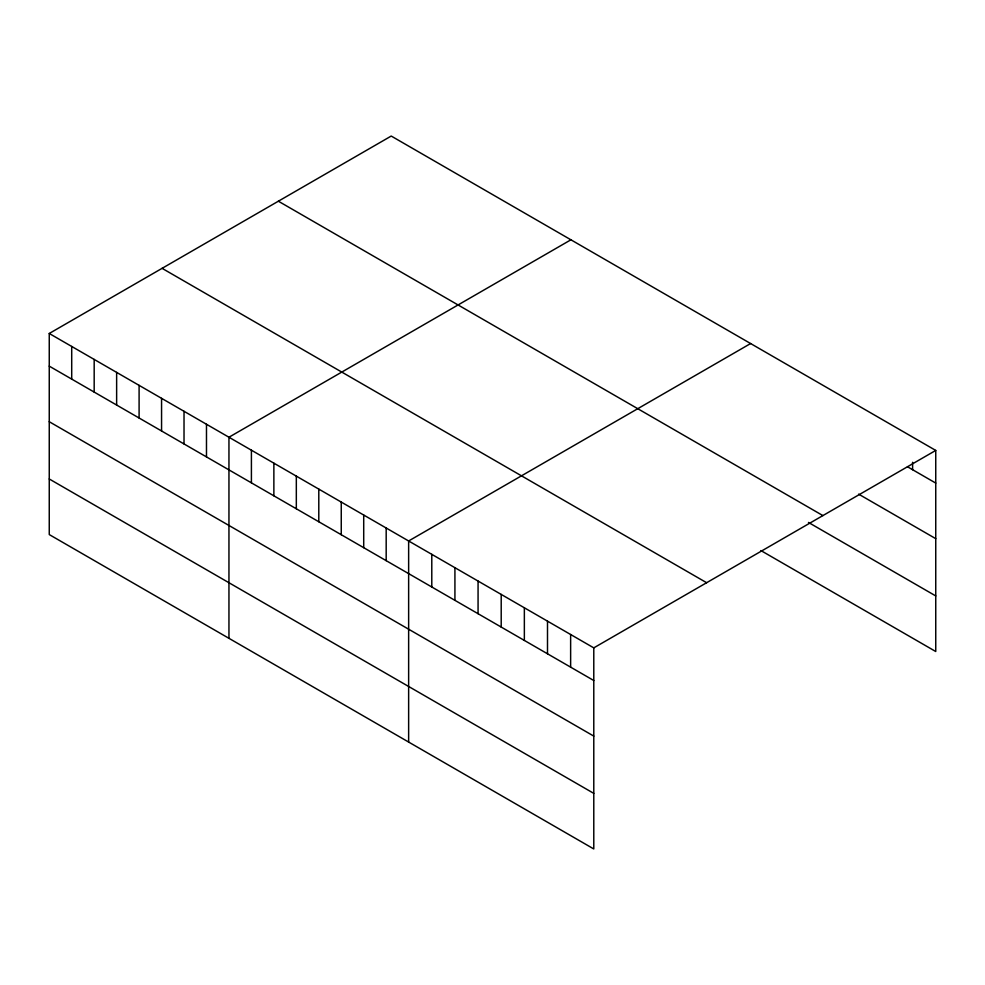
<?xml version="1.0" encoding="UTF-8"?>
<svg xmlns="http://www.w3.org/2000/svg" width="985" height="985" viewBox="0 0 985 985"><rect width="100%" height="100%" fill="white"/><g stroke="black" fill="none" stroke-linecap="round" stroke-linejoin="round"><path stroke-width="1.48" d="M49.25 333.484L593.783 647.871L593.783 848.947L49.25 534.572L49.25 333.484L391.217 136.053L935.75 450.428L935.75 651.516L760.9 550.566M570.918 239.798L228.951 437.229L228.951 638.317M750.607 343.543L408.64 540.974L408.64 742.062M593.783 647.871L935.75 450.428M907.468 466.742L935.75 483.081M858.612 494.125L935.75 538.66M278.373 201.211L822.894 515.586M808.463 522.444L935.75 595.925M162.094 268.339L706.627 582.714M49.25 366.137L593.783 680.512M49.25 421.715L593.783 736.103M49.25 478.981L593.783 793.368M912.603 462.297L912.603 469.722M570.635 634.512L570.635 667.153M547.5 621.141L547.5 653.794M524.352 607.782L524.352 640.435M501.205 594.423L501.205 627.063M478.07 581.064L478.07 613.704M454.922 567.705L454.922 600.345M431.787 554.333L431.787 586.986M386.182 528.009L386.182 560.65M363.711 515.044L363.711 547.685M341.253 502.079L341.253 534.72M318.795 489.102L318.795 521.755M296.325 476.137L296.325 508.777M273.867 463.172L273.867 495.812M251.409 450.207L251.409 482.847M206.481 424.264L206.481 456.905M184.023 411.299L184.023 443.94M161.565 398.322L161.565 430.974M139.094 385.357L139.094 418.009M116.636 372.392L116.636 405.032M94.178 359.427L94.178 392.067M71.708 346.449L71.708 379.102"/></g></svg>
